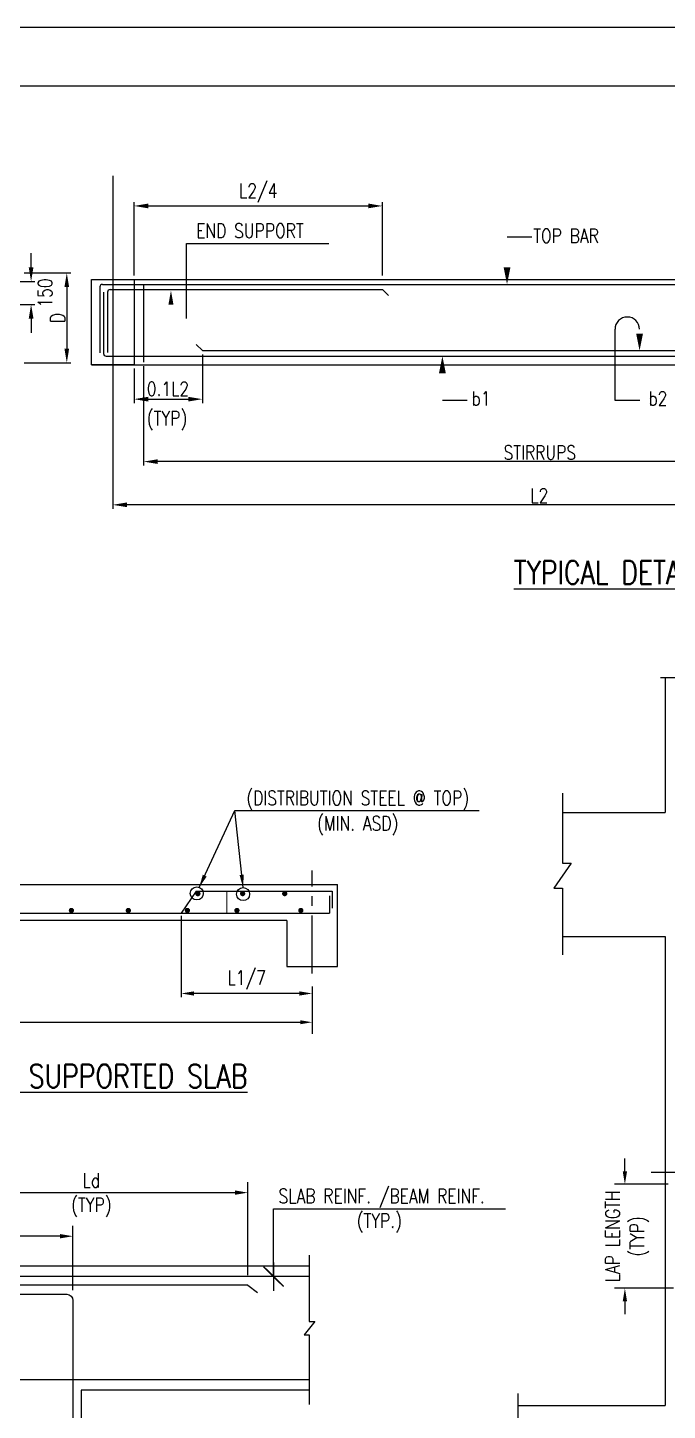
# Model space of a CAD drawing. Extents: x 345615 to 1272425, y -526289 to -156124.
# Drawn here: x 549955 to 562354, y -293089 to -266277 of the extents above; entities that cross this region are included whole.
import ezdxf
from ezdxf.enums import TextEntityAlignment as Align
from ezdxf.lldxf.tags import DXFTag

# ---------------------------------------------------------------- set-up
doc = ezdxf.new("R2010")
doc.units = 0
doc.header["$LTSCALE"] = 500
doc.header["$MEASUREMENT"] = 0
doc.header["$PDMODE"] = 35
doc.header["$PDSIZE"] = -15
doc.linetypes.add('CENTER2', pattern=[1.125, 0.75, -0.125, 0.125, -0.125])
doc.layers.get('DEFPOINTS').update_dxf_attribs({"color": 4})
for name, color, linetype in [('08', 4, 'Continuous'), ('BRAKE LINE', 8, 'Continuous'), ('CEN', 8, 'CENTER'), ('CENTERLINE', 8, 'CENTER2'), ('DIM', 5, 'Continuous'), ('hat', 8, 'Continuous'), ('LINK', 2, 'Continuous'), ('S-CONCRET LINE', 4, 'Continuous'), ('S-REINFORCEMENT', 6, 'Continuous'), ('S-TEXT-1', 4, 'Continuous'), ('S-TITLE', 6, 'Continuous'), ('s_TITILE', 9, 'Continuous')]:
    doc.layers.add(name, color=color, linetype=linetype)
doc.layers.add('LINE', color=253, linetype='Continuous', lineweight=18)
doc.styles.add('ROMANS', font='simplex.shx', dxfattribs={"width": 0.8, "height": 275, "bigfont": 'bigfont.shx'})
doc.styles.add('ROMENT', font='simplex.shx', dxfattribs={"bigfont": 'bigfont.shx'})
tags = doc.linetypes.add('CENTER', pattern=[2, 1.25, -0.25, 0.25, -0.25]).pattern_tags.tags
tags[10:11] = [DXFTag(74, 4), DXFTag(75, 0), DXFTag(340, '0'), DXFTag(46, 1.0), DXFTag(50, 0.0), DXFTag(44, 0.0), DXFTag(45, 0.0)]
tags[8:9] = [DXFTag(74, 4), DXFTag(75, 0), DXFTag(340, '0'), DXFTag(46, 1.0), DXFTag(50, 0.0), DXFTag(44, 0.0), DXFTag(45, 0.0)]
tags[6:7] = [DXFTag(74, 4), DXFTag(75, 0), DXFTag(340, '0'), DXFTag(46, 1.0), DXFTag(50, 0.0), DXFTag(44, 0.0), DXFTag(45, 0.0)]
tags[4:5] = [DXFTag(74, 4), DXFTag(75, 0), DXFTag(340, '0'), DXFTag(46, 1.0), DXFTag(50, 0.0), DXFTag(44, 0.0), DXFTag(45, 0.0)]
doc.dimstyles.new('5', dxfattribs={"dimtxt": 250, "dimasz": 250, "dimexe": 60, "dimexo": 60, "dimgap": 150, "dimtad": 1, "dimdec": 0, "dimlfac": 0.2, "dimzin": 0, "dimdsep": 46, "dimtxsty": 'ROMANS', "dimcen": -250, "dimclrd": 5, "dimclre": 5, "dimclrt": 4, "dimadec": 0, "dimazin": 0, "dimtfac": 1, "dimtdec": 0, "dimtix": 1, "dimtofl": 0, "dimtmove": 2, "dimatfit": 3, "dimfxl": 0, "dimtolj": 1, "dimtzin": 0, "dimarcsym": 0})
doc.dimstyles.new('Copy of INT2TIMES', dxfattribs={"dimtxt": 300, "dimasz": 275, "dimexe": 75, "dimexo": 75, "dimgap": 40, "dimtad": 1, "dimdec": 0, "dimlfac": 0.5, "dimrnd": 5, "dimzin": 0, "dimdsep": 46, "dimtxsty": 'ROMANS', "dimcen": -1, "dimclrd": 5, "dimclre": 5, "dimclrt": 4, "dimadec": 0, "dimazin": 0, "dimtfac": 1, "dimtdec": 0, "dimtix": 1, "dimtofl": 0, "dimtmove": 2, "dimatfit": 3, "dimfxl": 0, "dimtolj": 1, "dimtzin": 0, "dimarcsym": 0})
doc.dimstyles.new('Copy(2) of Standard', dxfattribs={"dimtxt": 300, "dimasz": 250, "dimexe": 75, "dimexo": 50, "dimgap": 50, "dimtad": 1, "dimdec": 0, "dimrnd": 5, "dimzin": 0, "dimdsep": 46, "dimtxsty": 'ROMANS', "dimcen": 0, "dimclrd": 5, "dimclre": 5, "dimclrt": 4, "dimadec": 0, "dimazin": 0, "dimtfac": 1, "dimtdec": 0, "dimtofl": 0, "dimtmove": 0, "dimatfit": 3, "dimfxl": 0, "dimtolj": 1, "dimtzin": 0, "dimarcsym": 0})
doc.dimstyles.new('dim25', dxfattribs={"dimtxt": 250, "dimasz": 250, "dimexe": 200, "dimexo": 200, "dimgap": 100, "dimtad": 1, "dimdec": 0, "dimlfac": 0.25, "dimzin": 0, "dimdsep": 46, "dimtxsty": 'ROMANS', "dimcen": 0, "dimclrd": 5, "dimclre": 5, "dimclrt": 4, "dimadec": 0, "dimazin": 0, "dimtfac": 1, "dimtdec": 0, "dimtix": 1, "dimtofl": 0, "dimtmove": 2, "dimatfit": 3, "dimfxl": 0, "dimtolj": 1, "dimtzin": 0, "dimlwd": -1, "dimlwe": -1, "dimarcsym": 0})
doc.dimstyles.new('INT$7', dxfattribs={"dimtxt": 9, "dimasz": 8, "dimexe": 8, "dimexo": 3, "dimgap": 2, "dimtad": 1, "dimdec": 0, "dimzin": 0, "dimdsep": 46, "dimtxsty": 'ROMANS', "dimblk": 'DIMTICK', "dimcen": -0.25, "dimclrd": 5, "dimclre": 5, "dimclrt": 4, "dimadec": 0, "dimazin": 0, "dimtfac": 1, "dimtdec": 0, "dimtix": 1, "dimtofl": 0, "dimtmove": 2, "dimatfit": 3, "dimldrblk": 'DIMTICK', "dimfxl": 0, "dimtolj": 1, "dimtzin": 0, "dimarcsym": 0})

# ---------------------------------------------------------------- blocks, each defined once
blk = doc.blocks.new('*D23')
at = {"layer": 'DEFPOINTS', "color": 0, "ltscale": 2}
for p in [(549812, -271034), (549812, -272777), (550714, -272777)]:
    blk.add_point(p, dxfattribs=at)
at = {"layer": 'DIM', "color": 5, "lineweight": -2, "ltscale": 2}
for p, q in [((549887, -271034), (550789, -271034)), ((550714, -271309), (550714, -272502)), ((549887, -272777), (550789, -272777))]:
    blk.add_line(p, q, dxfattribs=at)
at = {"layer": 'DIM', "color": 5, "ltscale": 2}
for points in [[(550668, -271309), (550759, -271309), (550714, -271034)], [(550668, -272502), (550759, -272502), (550714, -272777)]]:
    blk.add_solid(points, dxfattribs=at)
at = {"layer": 'DIM', "color": 4, "ltscale": 2, "insert": (550536, -271906), "char_height": 275, "attachment_point": 5, "rotation": 90, "style": 'ROMANS'}
blk.add_mtext('\\A1;D', dxfattribs=at)
blk = doc.blocks.new('*D24')
at = {"layer": 'DEFPOINTS', "color": 0, "ltscale": 2}
for p in [(549564, -271199), (550022, -271199), (549564, -271645)]:
    blk.add_point(p, dxfattribs=at)
at = {"layer": 'DIM', "color": 5, "lineweight": -2, "ltscale": 2}
for p, q in [((550022, -270924), (550022, -270649)), ((549639, -271199), (550097, -271199)), ((549639, -271645), (550097, -271645)), ((550022, -271920), (550022, -272195))]:
    blk.add_line(p, q, dxfattribs=at)
at = {"layer": 'DIM', "color": 5, "ltscale": 2}
for points in [[(549976, -270924), (550068, -270924), (550022, -271199)], [(549976, -271920), (550068, -271920), (550022, -271645)]]:
    blk.add_solid(points, dxfattribs=at)
at = {"layer": 'DIM', "color": 4, "ltscale": 2, "insert": (550293, -271422), "char_height": 275, "attachment_point": 5, "rotation": 90, "style": 'ROMANS'}
blk.add_mtext('\\A1;150', dxfattribs=at)
blk = doc.blocks.new('*D52')
at = {"layer": 'DEFPOINTS', "color": 0}
for p in [(552932, -283450), (552932, -285005), (555469, -284849)]:
    blk.add_point(p, dxfattribs=at)
at = {"layer": 'DIM', "color": 5, "lineweight": -2}
for p, q in [((552932, -283500), (552932, -285080)), ((555219, -285005), (553182, -285005)), ((555469, -284899), (555469, -285080))]:
    blk.add_line(p, q, dxfattribs=at)
at = {"layer": 'DIM', "color": 5}
for points in [[(553182, -284964), (553182, -285047), (552932, -285005)], [(555219, -284964), (555219, -285047), (555469, -285005)]]:
    blk.add_solid(points, dxfattribs=at)
at = {"layer": 'DIM', "color": 4, "insert": (554200, -284746), "char_height": 275, "attachment_point": 5, "style": 'ROMANS'}
blk.add_mtext('\\A1;L1/7', dxfattribs=at)
blk = doc.blocks.new('DIMTICK')
for p, q in [((0, 1), (0, -1)), ((-1, 0), (1, 0))]:
    blk.add_line(p, q)
at = {"color": 2, "const_width": 0.1}
blk.add_lwpolyline([(0.707, 0.707), (-0.707, -0.707)], dxfattribs=at)
blk = doc.blocks.new('*D134')
at = {"layer": 'DEFPOINTS', "color": 0}
for p in [(544636, -289713), (544636, -290665), (550834, -290957)]:
    blk.add_point(p, dxfattribs=at)
at = {"layer": 'DIM', "color": 5}
for p, q in [((544636, -290465), (544636, -289513)), ((550834, -290757), (550834, -289513)), ((550584, -289713), (544886, -289713))]:
    blk.add_line(p, q, dxfattribs=at)
for points in [[(544886, -289671), (544886, -289754), (544636, -289713)], [(550584, -289671), (550584, -289754), (550834, -289713)]]:
    blk.add_solid(points, dxfattribs=at)
at = {"layer": 'DIM', "color": 4, "char_height": 275, "style": 'ROMANS'}
for s, insert, attachment_point in [('\\A1;Ld', (547735, -289613), 8), ('\\A1;(TYP)', (547735, -289813), 2)]:
    blk.add_mtext(s, dxfattribs=dict(at, insert=insert, attachment_point=attachment_point))
blk = doc.blocks.new('*D135')
at = {"layer": 'DEFPOINTS', "color": 0}
for p in [(554223, -288867), (548154, -290785), (554223, -290665)]:
    blk.add_point(p, dxfattribs=at)
at = {"layer": 'DIM', "color": 5}
for p, q in [((548154, -290585), (548154, -288667)), ((554223, -290465), (554223, -288667)), ((548404, -288867), (553973, -288867))]:
    blk.add_line(p, q, dxfattribs=at)
for points in [[(548404, -288825), (548404, -288909), (548154, -288867)], [(553973, -288825), (553973, -288909), (554223, -288867)]]:
    blk.add_solid(points, dxfattribs=at)
at = {"layer": 'DIM', "color": 4, "char_height": 275, "style": 'ROMANS'}
for s, insert, attachment_point in [('\\A1;Ld', (551188, -288767), 8), ('\\A1;(TYP)', (551188, -288967), 2)]:
    blk.add_mtext(s, dxfattribs=dict(at, insert=insert, attachment_point=attachment_point))
blk = doc.blocks.new('*D138')
at = {"layer": 'DEFPOINTS', "color": 0}
for p in [(562571, -288705), (561531, -290722), (562671, -290722)]:
    blk.add_point(p, dxfattribs=at)
at = {"layer": 'DIM', "color": 5}
for p, q in [((561531, -288455), (561531, -288205)), ((562371, -288705), (561331, -288705)), ((562471, -290722), (561331, -290722)), ((561531, -290972), (561531, -291222))]:
    blk.add_line(p, q, dxfattribs=at)
for points in [[(561490, -288455), (561573, -288455), (561531, -288705)], [(561490, -290972), (561573, -290972), (561531, -290722)]]:
    blk.add_solid(points, dxfattribs=at)
at = {"layer": 'DIM', "color": 4, "char_height": 275, "rotation": 90, "style": 'ROMANS'}
for s, insert, attachment_point in [('\\A1;LAP LENGTH', (561431, -289713), 8), ('\\A1;(TYP)', (561631, -289713), 2)]:
    blk.add_mtext(s, dxfattribs=dict(at, insert=insert, attachment_point=attachment_point))
blk = doc.blocks.new('*D376')
at = {"layer": 'DEFPOINTS', "color": 0, "ltscale": 2}
for p in [(551604, -274180), (568141, -274692), (551604, -275530)]:
    blk.add_point(p, dxfattribs=at)
at = {"layer": 'DIM', "color": 5, "lineweight": -2, "ltscale": 2}
for p, q in [((551604, -274255), (551604, -275605)), ((568141, -274767), (568141, -275605)), ((567866, -275530), (551879, -275530))]:
    blk.add_line(p, q, dxfattribs=at)
at = {"layer": 'DIM', "color": 5, "ltscale": 2}
for points in [[(551879, -275484), (551879, -275575), (551604, -275530)], [(567866, -275484), (567866, -275575), (568141, -275530)]]:
    blk.add_solid(points, dxfattribs=at)
at = {"layer": 'DIM', "color": 4, "ltscale": 2, "insert": (559872, -275352), "char_height": 275, "attachment_point": 5, "style": 'ROMANS'}
blk.add_mtext('\\A1;L2', dxfattribs=at)
blk = doc.blocks.new('*D377')
at = {"layer": 'DEFPOINTS', "color": 0, "ltscale": 2}
for p in [(552202, -272764), (567562, -272813), (552202, -274692)]:
    blk.add_point(p, dxfattribs=at)
at = {"layer": 'DIM', "color": 5, "lineweight": -2, "ltscale": 2}
for p, q in [((552202, -272839), (552202, -274767)), ((567562, -272888), (567562, -274767)), ((567287, -274692), (552477, -274692))]:
    blk.add_line(p, q, dxfattribs=at)
at = {"layer": 'DIM', "color": 5, "ltscale": 2}
for points in [[(552477, -274646), (552477, -274738), (552202, -274692)], [(567287, -274646), (567287, -274738), (567562, -274692)]]:
    blk.add_solid(points, dxfattribs=at)
at = {"layer": 'DIM', "color": 4, "ltscale": 2, "insert": (559882, -274514), "char_height": 275, "attachment_point": 5, "style": 'ROMANS'}
blk.add_mtext('\\A1;STIRRUPS', dxfattribs=at)
blk = doc.blocks.new('*D382')
at = {"layer": 'DEFPOINTS', "color": 0, "ltscale": 2}
for p in [(556831, -269734), (552017, -271159), (556831, -271159)]:
    blk.add_point(p, dxfattribs=at)
at = {"layer": 'DIM', "color": 5, "lineweight": -2, "ltscale": 2}
for p, q in [((552017, -271084), (552017, -269659)), ((556831, -271084), (556831, -269659)), ((552292, -269734), (556556, -269734))]:
    blk.add_line(p, q, dxfattribs=at)
at = {"layer": 'DIM', "color": 5, "ltscale": 2}
for points in [[(552292, -269688), (552292, -269780), (552017, -269734)], [(556556, -269688), (556556, -269780), (556831, -269734)]]:
    blk.add_solid(points, dxfattribs=at)
at = {"layer": 'DIM', "color": 4, "ltscale": 2, "insert": (554424, -269485), "char_height": 275, "attachment_point": 5, "style": 'ROMANS'}
blk.add_mtext('\\A1;L2/4', dxfattribs=at)
blk = doc.blocks.new('*D385')
at = {"layer": 'DEFPOINTS', "color": 0, "ltscale": 2}
for p in [(553343, -272537), (552017, -272813), (553343, -273481)]:
    blk.add_point(p, dxfattribs=at)
at = {"layer": 'DIM', "color": 5, "lineweight": -2, "ltscale": 2}
for p, q in [((553343, -272612), (553343, -273556)), ((552017, -272888), (552017, -273556)), ((552292, -273481), (553068, -273481))]:
    blk.add_line(p, q, dxfattribs=at)
at = {"layer": 'DIM', "color": 5, "ltscale": 2}
for points in [[(552292, -273435), (552292, -273527), (552017, -273481)], [(553068, -273435), (553068, -273527), (553343, -273481)]]:
    blk.add_solid(points, dxfattribs=at)
at = {"layer": 'DIM', "color": 4, "ltscale": 2, "insert": (552674, -273281), "char_height": 275, "attachment_point": 5, "style": 'ROMANS'}
blk.add_mtext('\\A1;0.1L2', dxfattribs=at)
blk = doc.blocks.new('zw$155A')
at = {"layer": 's_TITILE', "color": 7}
blk.add_lwpolyline([(0, 0), (88000, 0), (88000, 58000), (0, 58000)], close=True, dxfattribs=at)
at = {"layer": 's_TITILE', "color": 1}
blk.add_lwpolyline([(1300, 800), (78500, 800), (78500, 57200), (1300, 57200)], close=True, dxfattribs=at)

msp = doc.modelspace()

# ---------------------------------------------------------------- linework, layer by layer
at = {"layer": '08', "elevation": 0}
msp.add_lwpolyline([(551190.236, -271159.119), (552017.111, -271159.119), (552017.111, -272812.869), (551190.236, -272812.869)], close=True, dxfattribs=at)
at = {"layer": 'BRAKE LINE', "ltscale": 2, "elevation": 0}
msp.add_lwpolyline([(555413.846, -290081.257), (555413.846, -291363.764), (555520.205, -291363.764), (555315.669, -291625.851), (555413.846, -291625.851), (555413.846, -292976.159)], dxfattribs=at)
at = {"layer": 'CEN'}
for p, q in [((551603.673, -269147.123, 0), (551603.673, -274691.992, 0)), ((562041.84, -288469.576, 0), (566511.84, -288469.576, 0))]:
    msp.add_line(p, q, dxfattribs=at)
at = {"layer": 'CENTERLINE', "ltscale": 3}
msp.add_line((555469.057, -284620.154, 0), (555469.057, -282622.871, 0), dxfattribs=at)
at = {"layer": 'DIM', "ltscale": 2}
for p, q in [((553036.411, -271918.885, 0), (553036.411, -270460.831, 0)), ((553036.411, -270460.831, 0), (555791.602, -270460.831, 0)), ((559728.742, -270341.882, 0), (559247.356, -270341.882, 0)), ((561339.802, -273508.424, 0), (561339.802, -272125.88, 0)), ((558475.801, -273508.424, 0), (557994.415, -273508.424, 0)), ((561821.188, -273508.424, 0), (561339.802, -273508.424, 0))]:
    msp.add_line(p, q, dxfattribs=at)
at = {"layer": 'DIM'}
for p, q in [((555469.057, -284867.731, 0), (555469.057, -285788.911, 0)), ((542314.319, -285562.995, 0), (555243.129, -285562.995, 0))]:
    msp.add_line(p, q, dxfattribs=at)
at = {"layer": 'DIM', "ltscale": 2, "elevation": 0, "flags": 128}
for points in [[(559247.356, -270341.882, 0, 0, 0), (559247.356, -271254.494, 0, 132.3, 0), (559247.356, -270923.964, 132.3, 132.3, 0)], [(553036.411, -271918.885, 0, 0, 0), (552732.702, -271918.885, 0, 0, 0), (552732.702, -271375.296, 0, 99.225, 0), (552732.702, -271650.757, 99.225, 99.225, 0)], [(561815.278, -272125.88, 0, 0, 0), (561815.278, -272539.74, 0, 132.3, 0), (561815.278, -272209.21, 132.3, 132.3, 0)], [(557994.415, -273508.424, 0, 0, 0), (557994.415, -272647.494, 0, 132.3, 0), (557994.415, -272978.025, 132.3, 132.3, 0)]]:
    msp.add_lwpolyline(points, format="xyseb", dxfattribs=at)
at = {"layer": 'DIM', "elevation": 0}
msp.add_lwpolyline([(562223.744, -278878.545), (563581.707, -278878.545), (563581.707, -278712.18), (564068.524, -279044.909), (564068.524, -278878.545), (565362.431, -278878.545)], dxfattribs=at)
at = {"layer": 'DIM', "color": 8, "elevation": 0}
for points in [[(560322.627, -281120.362), (560322.627, -282478.325), (560488.991, -282478.325), (560156.263, -282965.142), (560322.627, -282965.142), (560322.627, -284259.05)], [(559453.916, -292764.706), (559453.916, -293953.918), (559620.281, -293953.918), (559287.552, -294440.735), (559453.916, -294440.735), (559453.916, -295697.751)]]:
    msp.add_lwpolyline(points, dxfattribs=at)
at = {"layer": 'DIM', "ltscale": 2}
msp.add_arc((561577.54, -272125.88, 0), 237.738, 0, 180, dxfattribs=at)
at = {"layer": 'DIM'}
msp.add_solid([(555243.129, -285525.333, 0), (555243.129, -285600.642, 0), (555469.057, -285562.995, 0)], dxfattribs=at)
at = {"layer": 'hat'}
for centre in [(553233.72, -283064.739, 0), (554130.632, -283079.125, 0)]:
    msp.add_circle(centre, 126.431, dxfattribs=at)
at = {"layer": 'LINE'}
msp.add_line((553813.179, -283018.332, 0), (553813.179, -283449.741, 0), dxfattribs=at)
at = {"layer": 'LINK'}
msp.add_line((552201.802, -271257.029, 0), (552201.802, -272764.363, 0), dxfattribs=at)
at = {"layer": 'S-CONCRET LINE', "color": 130}
for p, q in [((551190.236, -271159.119, 0), (578564.943, -271159.119, 0)), ((552017.111, -271159.119, 0), (552017.111, -272812.869, 0)), ((551190.236, -272812.869, 0), (552017.111, -272812.869, 0)), ((552017.111, -272812.869, 0), (567760.811, -272812.869, 0)), ((541597.135, -282890.032, 0), (555959.888, -282890.032, 0)), ((555959.888, -284479.675, 0), (555959.888, -282890.032, 0)), ((554977.385, -283591.347, 0), (542579.638, -283591.347, 0)), ((554977.385, -283591.347, 0), (554977.385, -284479.675, 0)), ((554977.385, -284479.675, 0), (555959.888, -284479.675, 0))]:
    msp.add_line(p, q, dxfattribs=at)
at = {"layer": 'S-CONCRET LINE', "color": 130, "linetype": 'Continuous'}
for p, q in [((562311.014, -278871.302, 0), (562311.014, -281497.326, 0)), ((560322.627, -281497.326, 0), (562311.014, -281497.326, 0)), ((560322.627, -283897.326, 0), (562311.014, -283897.326, 0)), ((562311.014, -283897.326, 0), (562311.014, -292997.326, 0)), ((555417.937, -290294.807, 0), (543750.361, -290294.807, 0)), ((550993.718, -292694.807, 0), (550993.718, -296400.746, 0)), ((555417.937, -292694.807, 0), (550993.718, -292694.807, 0)), ((559453.916, -292997.326, 0), (562311.014, -292997.326, 0))]:
    msp.add_line(p, q, dxfattribs=at)
at = {"layer": 'S-REINFORCEMENT'}
for p, q in [((551355.611, -271304.494, 0), (551355.611, -272581.309, 0)), ((551405.611, -271254.494, 0), (578564.943, -271254.494, 0)), ((551426.505, -271408.193, 0), (551426.505, -272597.494, 0)), ((551476.505, -272647.494, 0), (554084.298, -272647.494, 0)), ((552017.111, -272647.494, 0), (569141.173, -272647.494, 0)), ((553222.395, -283018.332, 0), (552931.699, -283449.741, 0)), ((553222.395, -283018.332, 0), (555858.28, -283018.332, 0)), ((555805.992, -283114.845, 0), (555805.992, -283449.741, 0)), ((555858.28, -283018.332, 0), (555858.28, -283353.223, 0)), ((541751.031, -283449.741, 0), (555805.992, -283449.741, 0))]:
    msp.add_line(p, q, dxfattribs=at)
at = {"layer": 'S-REINFORCEMENT', "linetype": 'Continuous'}
for p, q in [((551503.535, -271404.744, 0), (551503.535, -272577.02, 0)), ((551553.535, -271354.744, 0), (556830.548, -271354.744, 0)), ((556949.861, -271471.557, 0), (556830.548, -271354.744, 0)), ((553342.735, -272537.244, 0), (553223.422, -272420.432, 0)), ((553342.735, -272537.244, 0), (566421.159, -272537.244, 0)), ((555417.937, -290494.807, 0), (543750.361, -290494.807, 0)), ((554222.813, -290664.575, 0), (554410.853, -290803.347, 0)), ((555417.937, -292494.807, 0), (543750.361, -292494.807, 0))]:
    msp.add_line(p, q, dxfattribs=at)
at = {"layer": 'S-REINFORCEMENT', "const_width": 50.698, "elevation": 0}
for points in [[(553229.647, -283070.042, 1), (553280.347, -283070.042, 1)], [(554096.797, -283069.542, 1), (554147.489, -283069.542, 1)], [(554912.211, -283069.542, 1), (554962.902, -283069.542, 1)], [(550828.744, -283395.374, -1), (550778.041, -283395.374, -1)], [(551931.674, -283395.374, -1), (551880.97, -283395.374, -1)], [(553026.45, -283395.374, 1), (553077.142, -283395.374, 1)], [(553986.095, -283395.374, 1), (554036.796, -283395.374, 1)], [(555225.065, -283395.374, 1), (555275.756, -283395.374, 1)]]:
    msp.add_lwpolyline(points, format="xyb", close=True, dxfattribs=at)
at = {"layer": 'S-REINFORCEMENT', "linetype": 'Continuous', "elevation": 0}
for points in [[(554222.813, -290664.575), (548273.718, -290664.575, 0.414213562), (548153.718, -290784.575), (548153.718, -296400.746)], [(548270.256, -290837.153), (550713.718, -290837.153, -0.414213562), (550833.718, -290957.153), (550833.718, -296400.746)]]:
    msp.add_lwpolyline(points, format="xyb", dxfattribs=at)
at = {"layer": 'S-REINFORCEMENT'}
for centre, start, end in [((551405.611, -271304.494, 0), 90, 180), ((551476.505, -272597.494, 0), 180, 270)]:
    msp.add_arc(centre, 50, start, end, dxfattribs=at)
at = {"layer": 'S-REINFORCEMENT', "linetype": 'Continuous'}
msp.add_arc((551553.535, -271404.744, 0), 50, 90, 180, dxfattribs=at)

# ---------------------------------------------------------------- block references
at = {"xscale": 1.420454545454545, "yscale": 1.420454545454545, "zscale": 1.420454545454545}
msp.add_blockref('zw$155A', (479678.769, -348663.35), dxfattribs=at)

# ---------------------------------------------------------------- texts
at = {"layer": 'S-TEXT-1', "style": 'ROMENT', "width": 0.8}
for s, p in [('END SUPPORT', (553220.916, -270352.496, 0)), ('TOP BAR', (559754.283, -270450.076, 0)), ('b1', (558558.331, -273605.752, 0)), ('b2', (561986.903, -273605.752, 0)), ('(TYP)', (552264.504, -273989.294, 0)), ('SLAB REINF. /BEAM REINF. ', (554817.677, -289070.156, 0)), ('(TYP.)', (556332.438, -289549.874, 0))]:
    msp.add_text(s, height=275, dxfattribs=at).set_placement(p)
for s, p in [('(DISTRIBUTION STEEL @ TOP)', (556352.181, -281233.297, 0)), ('(MIN. ASD)', (556352.181, -281725.022, 0))]:
    msp.add_text(s, height=275, dxfattribs=at).set_placement(p, align=Align.MIDDLE)
at = {"layer": 'S-TITLE', "style": 'ROMANS', "width": 0.8}
for s, p in [('%%UTYPICAL DETAIL OF CONTINUOUS NON FRAMING BEAM.', (565866.619, -276842.054, 0)), ('%%UTYPICAL DETAIL OF SIMPLY SUPPORTED SLAB', (548778.512, -286607.113, 0))]:
    msp.add_text(s, height=450, dxfattribs=at).set_placement(p, align=Align.MIDDLE_CENTER)

# ---------------------------------------------------------------- dimensions: what is measured, and where the dimension line sits
at = {"layer": 'DIM', "ltscale": 2}
dim = msp.add_linear_dim(base=(556830.548, -269734.07, 0), p1=(552017.111, -271159.119, 0), p2=(556830.548, -271159.119, 0), text='L2/4', dimstyle='Copy of INT2TIMES', dxfattribs=at)
dim.commit()
dim.dimension.update_dxf_attribs({"geometry": '*D382', "text_midpoint": (554423.83, -269484.546, 0)})
dim = msp.add_linear_dim(base=(550022.145, -271199.152, 0), p1=(549564.247, -271644.732, 0), p2=(549564.247, -271199.152, 0), angle=90, text='150', dimstyle='Copy of INT2TIMES', dxfattribs=at)
dim.commit()
dim.dimension.update_dxf_attribs({"geometry": '*D24', "text_midpoint": (550293.145, -271421.942, 0), "dimtype": 160})
for base, p1, p2, angle, text, picture, middle in [((550713.645, -272777.434, 0), (549811.747, -271034.152, 0), (549811.747, -272777.434, 0), 270, 'D', '*D23', (550536.145, -271905.793, 0)), ((552201.802, -274691.992, 0), (567562.092, -272812.869, 0), (552201.802, -272764.363, 0), 180, 'STIRRUPS', '*D377', (559881.947, -274514.492, 0)), ((551603.673, -275529.527, 0), (568141.173, -274691.992, 0), (551603.673, -274179.959, 0), 180, 'L2', '*D376', (559872.423, -275352.027, 0))]:
    dim = msp.add_linear_dim(base=base, p1=p1, p2=p2, angle=angle, text=text, dimstyle='Copy of INT2TIMES', dxfattribs=at)
    dim.commit()
    dim.dimension.update_dxf_attribs({"geometry": picture, "text_midpoint": middle})
dim = msp.add_linear_dim(base=(553342.735, -273481.146, 0), p1=(552017.111, -272812.869, 0), p2=(553342.735, -272537.244, 0), text='0.1L2', dimstyle='Copy of INT2TIMES', dxfattribs=at)
dim.commit()
dim.dimension.update_dxf_attribs({"geometry": '*D385', "text_midpoint": (552674.007, -273281.146, 0), "dimtype": 160})
at = {"layer": 'DIM'}
dim = msp.add_linear_dim(base=(552931.699, -285005.438, 0), p1=(555468.632, -284849.361, 0), p2=(552931.699, -283449.741, 0), angle=180, text='L1/7', dimstyle='Copy(2) of Standard', override={"dimfxl": 60}, dxfattribs=at)
dim.commit()
dim.dimension.update_dxf_attribs({"geometry": '*D52', "text_midpoint": (554200.166, -284745.915, 0)})
dim = msp.add_linear_dim(base=(561531.463, -290722.326, 0), p1=(562571.014, -288704.606, 0), p2=(562671.014, -290722.326, 0), angle=90, text='LAP LENGTH\\X(TYP)', dimstyle='dim25', dxfattribs=at)
dim.commit()
dim.dimension.update_dxf_attribs({"geometry": '*D138', "text_midpoint": (561531.463, -289713.466, 0)})
for base, p1, p2, picture, middle in [((554222.813, -288867.09, 0), (548153.718, -290784.575, 0), (554222.813, -290664.575, 0), '*D135', (551188.265, -288867.09, 0)), ((544636.092, -289712.59, 0), (550833.718, -290957.153, 0), (544636.092, -290664.575, 0), '*D134', (547734.905, -289712.59, 0))]:
    dim = msp.add_linear_dim(base=base, p1=p1, p2=p2, text='Ld\\X(TYP)', dimstyle='dim25', dxfattribs=at)
    dim.commit()
    dim.dimension.update_dxf_attribs({"geometry": picture, "text_midpoint": middle})

# ---------------------------------------------------------------- leaders
at = {"layer": 'DIM', "color": 5}
for points in [[(553281.793, -282947.804, 0), (553970.28, -281455.306, 0), (558707.27, -281455.306, 0)], [(554130.632, -282952.694, 0), (553970.28, -281455.306, 0)]]:
    msp.add_leader(points, dimstyle='5', dxfattribs=at)
at = {"layer": 'DIM'}
msp.add_leader([(554721.583, -290494.807, 0), (554721.583, -289181.959, 0), (559214.28, -289181.959, 0)], dimstyle='INT$7', override={"dimasz": 275, "dimgap": 2, "dimtad": 0, "dimfxl": 0.18}, dxfattribs=at)

doc.saveas('drawing.dxf')
